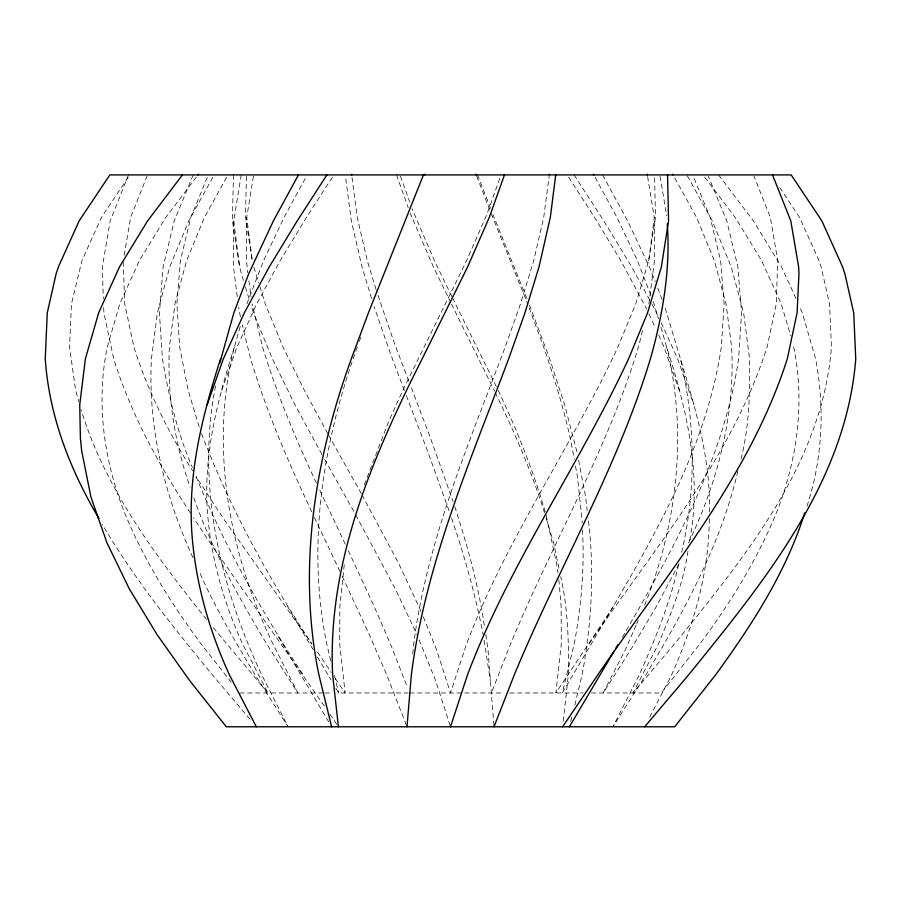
<?xml version="1.0" encoding="UTF-8"?>
<svg xmlns="http://www.w3.org/2000/svg" width="901" height="901" viewBox="0 0 901 901"><rect width="100%" height="100%" fill="white"/><g stroke="black" fill="none" stroke-linecap="round" stroke-linejoin="round"><path stroke-width="0.68" stroke-dasharray="4.5 3.38" d="M241.209 174.907L233.731 220.891L233.483 266.887L237.515 298.929M253.429 176.247L246.739 217.445L246.502 260.682L247.752 272.654M709.256 518.841C709.132 572.856 693.432 625.778 671.639 674.793L649.238 718.086M709.335 511.959C710.866 459.409 695.549 408.581 680.446 358.868L664.668 306.374M233.438 174.907L232.435 220.891L239.621 266.887L243.349 280.346M246.401 176.303L245.523 217.445L252.28 260.682L246.739 217.445M123.2 261.988L124.732 303.907L133.922 347.133C147.741 390.876 168.239 432.075 192.634 470.829M412.681 653.935L413.705 644.102C426.894 540.555 468.734 444.035 505.146 347.133L520.485 303.907L533.707 260.682L543.72 217.445L549.137 176.303M563.26 721.205L568.34 674.793C568.824 641.962 568.069 608.783 560.737 576.64M423.335 616.892L436.591 649.745L450.5 692.982L466.504 644.102C505.911 539.71 570.874 447.887 617.895 347.133L635.723 303.907L648.72 260.682L654.261 217.445L647.571 176.247M344.272 564.657L339.846 606.519L339.722 644.102L345.128 692.982L334.372 677.056M648.878 303.907L654.498 260.682L654.261 217.445M648.72 260.682L655.477 217.445L654.599 176.303M687.97 551.13C683.431 583.533 670.851 614.099 658.372 644.102L633.009 692.982L674.376 644.102C744.631 557.291 822.433 463.182 831.443 347.133L829.539 303.907L821.216 267.214L819.065 260.682L799.57 217.445L778.182 185.223M689.682 540.318C702.273 475.345 686.72 408.93 666.65 347.133L660.433 325.25M124.18 255.276L130.622 217.445L146.998 176.202M215.576 385.921C196.17 483.972 219.574 585.695 261.695 674.793L288.083 726.78L255.084 674.793C235.285 641.343 215.148 607.893 199.549 572.203M240.173 326.59L234.35 347.133C209.223 446.862 228.967 552.673 273.026 644.102L297.826 692.982L266.809 644.102C238.686 597.329 211.712 549.238 193.749 497.51M642.548 330.588L638.392 347.133C607.037 450.703 551.671 544.486 510.484 644.102L491.405 692.982M234.35 347.133C217.242 400.247 203.389 455.444 207.444 511.734C210.879 557.651 223.583 602.285 242.628 644.102L267.991 692.982L212.625 626.927M570.75 721.374L572.439 714.606M574.815 705.145L582.102 674.793C591.822 623.053 594.705 569.77 588.049 517.467M678.577 564.465C670.31 602.78 655.185 639.113 639.305 674.793L612.917 726.78M681.618 552.29C696.653 488.928 695.212 422.152 680.446 358.868M737.896 471.133C720.721 544.204 684.343 610.957 645.916 674.793L613.671 725.609M740.982 458.958C749.441 426.342 750.004 392.352 749.587 358.868L743.64 312.872L731.229 266.887L712.263 220.891L686.832 174.907M364.274 484.884L388.59 421.645L402.803 390.37L466.594 260.682L487.081 213.897L500.517 176.202M357.258 347.133C322.997 441.535 306.329 544.688 326.793 644.102L330.971 661.908M807.003 506.114C822.59 458.688 824.944 407.815 815.63 358.868L802.34 312.872L799.57 306.577M221.747 390.37L236.963 347.133L256.684 303.907L280.155 260.682L306.408 217.445L332.334 177.272M644.609 605.247C677.315 523.898 687.823 432.795 666.65 347.133M359.353 341.299L360.794 337.436M246.851 303.907L263.565 260.682L284.018 217.445L305.856 177.339M128.483 174.907L110.204 220.891L102.376 266.887L103.255 298.929M193.231 174.907L174.22 220.891L163.126 266.887L159.409 312.872L162.417 358.868C168.724 395.933 177.373 432.84 192.341 467.45M207.309 177.418L190.798 217.445L180.369 260.682L176.878 303.907L179.704 347.133L188.174 390.37L199.222 426.961M636.061 625.317L625.317 649.745L603.174 692.982L630.723 649.745L656.345 606.519L679.309 563.294M636.602 624.066L638.223 620.305M688.544 542.943C717.489 482.103 735.239 414.888 731.635 347.133L726.048 303.907L714.38 260.682L696.563 217.445L674.398 177.339M212.827 177.317L188.737 220.891L169.771 266.887L157.36 312.872L151.413 358.868C147.809 428.043 164.883 496.901 193.749 559.431M226.601 177.339L204.437 217.445L186.62 260.682L174.952 303.907L169.365 347.133C167.169 394.672 174.355 442.301 190.122 487.171M582.429 529.822C584.749 568.114 581.168 606.441 574.207 644.102L562.269 692.982L591.18 644.102C645.645 550.905 705.111 455.861 721.296 347.133L724.122 303.907L720.631 260.682L710.202 217.445L693.691 177.418M622.354 637.232L623.785 634.8C673.666 548.54 724.01 458.924 738.583 358.868L741.591 312.872L737.874 266.887L726.78 220.891L708.31 176.191M558.845 579.76L561.154 606.519L561.278 644.102L555.872 692.982L613.39 606.519M128.246 177.204L101.43 217.445L81.935 260.682L71.461 303.907L69.557 347.133L75.605 390.37L78.95 402.094M588.995 644.102C653.923 548.946 731.387 458.553 767.078 347.133L776.268 303.907L777.732 260.682L770.378 217.445L754.002 176.202M196.305 177.137L165.773 217.445L139.351 260.682L119.765 303.907L107.275 347.133C95.911 402.364 103.716 459.611 124.18 511.734C143.462 559.284 170.717 603.017 201.227 644.102L231.174 682.17M239.756 692.982L323.47 692.982M324.867 692.982L331.793 692.982M335.893 688.173L338.731 692.982L408.187 692.982M409.595 692.982L504.019 692.982M509.628 692.982L583.071 692.982M591.394 692.982L661.244 692.982L699.773 644.102C730.283 603.017 757.538 559.284 776.82 511.734C797.284 459.611 805.089 402.364 793.725 347.133L792.993 343.731M249.994 719.291L212.332 674.793C172.924 626.814 133.697 578.127 102.331 524.382M206.509 619.404C155.648 555.917 105.214 488.702 81.18 409.921M718.559 174.907L753.405 220.891L781.505 266.887L796.236 299.019M704.695 177.137L735.227 217.445L761.649 260.682L781.235 303.907L790.763 335.927M324.428 706.091L210.034 542.819L193.49 517.726M317.467 652.031L331.298 672.506M329.856 714.133L338.404 726.78M201.52 433.595C229.755 507.849 268.397 577.856 312.005 644.102L224.462 520.057L196.148 476.832M195.945 476.392C224.518 546.04 261.887 611.948 303.164 674.793M190.471 513.086C158.846 464.972 130.904 414.043 113.706 358.868L103.93 312.872L103.592 305.901M574.106 174.907L603.794 220.891L631.725 266.887L651.446 303.119M568.666 177.272L594.592 217.445L620.845 260.682L646.614 308.897M313.165 649.745L287.61 606.519M317.434 656.953L330.926 679.771M328.741 721.938L277.215 634.8M328.403 434.8L361.346 493.68M321.927 454.476L295.032 404.853L272.417 358.868L253.463 312.872L251.03 305.067M324.642 459.319L355.017 513.604M362.022 494.886L398.614 563.294L421.206 611.7M355.681 514.798L395.302 588.815L417.084 634.8M327.727 433.595L304.358 390.37L283.105 347.133L265.277 303.907L259.173 284.254M602.555 174.907L627.614 220.891L649.362 266.887L655.286 281.653M595.144 177.339L616.982 217.445L637.435 260.682L651.164 296.046M652.099 304.335L658.991 317.862M451.874 296.564L434.406 260.682L412.061 208.694M452.471 297.792L497.589 389.131M450.849 302.804L433.381 266.887L410.169 213.165M451.469 304.065L494.581 391.18M495.178 392.431C514.144 431.421 531.511 471.358 544.531 512.748M345.252 544.215L318.763 488.049M348.27 550.579L374.219 606.519L390.516 644.102L407.567 687.745M339.914 571.414L314.032 516.645M342.267 576.381L369.354 634.8L386.687 674.793L406.486 725.508M316.42 483.06L313.503 476.832C293.94 434.665 276.1 391.665 262.608 347.133L252.122 303.907M311.712 511.689C288.275 462.044 266.505 411.498 250.613 358.868L242.29 324.822M661.289 322.851L677.665 358.868L693.849 404.853M648.923 313.886L655.252 327.615M658.71 335.104L664.037 347.133L679.253 390.37M498.197 390.37C516.769 429.608 533.02 470.018 545.161 511.734M419.19 639.958L435.701 680.796L450.072 725.474M491.372 213.897L527.671 303.907M526.894 298.558L492.982 214.562M529.484 305.067L549.7 358.868L564.668 404.853L577.35 453.552M477.541 174.907L490.493 208.165M476.697 176.202L489.851 210.001M657.753 288.151L662.201 299.864M653.146 301.283L658.473 318.582M408.795 381.202L394.176 342.594L376.449 290.798M411.284 387.745L428.853 433.595L453.045 501.395M404.346 390.403L390.572 354.025L374.028 306.374M406.34 395.663L427.479 450.849L449.306 511.419M529.112 307.782L543.742 347.133C556.075 383.86 567.979 420.925 574.162 459.262M400.483 176.202L409.752 202.196M396.541 174.907L408.299 207.883M454.791 506.565C467.45 545.826 478.555 585.774 484.49 626.657M451.547 518.052C464.612 556.221 475.424 595.212 483.229 634.8M546.197 518.052L553.586 542.819L559.307 569.882M376.044 289.491L367.293 260.682L357.28 217.445L351.863 176.303M371.606 298.558L361.988 266.887L351.322 220.891L345.455 176.269M253.879 267.214L258.767 282.937M245.376 286.856L249.419 299.864M546.119 515.304L556.536 563.294L557.888 572.901M334.339 675.423L338.731 692.982M240.398 316.859L238.675 307.297M578.645 460.31L585.627 496.834L587.238 510.585M575.457 466.02L577.518 476.832L582.283 522.85M660.016 176.269L666.717 215.756M485.785 634.709L487.982 649.745L493.906 725.384M484.107 640.318L490.381 680.796M248.89 280.808L251.165 297.116M233.731 220.891L239.621 266.887"/><path stroke-width="1.35" d="M406.982 726.78L411.363 674.793C425.385 564.623 469.894 461.954 508.637 358.868L524.945 312.872L539.012 266.887L550.365 217.118L555.714 174.907M549.317 174.907L549.407 174.22M219.81 362.923L233.855 312.872L248.676 273.836L273.386 220.891L298.445 174.907M220.554 358.868C202.353 415.372 187.622 474.084 191.936 533.966C195.573 582.823 209.1 630.306 229.361 674.793L256.334 726.78M450.5 726.78L467.529 674.793C509.448 563.722 578.555 466.042 628.583 358.868L647.537 312.872L661.379 266.887L668.565 220.891L667.562 174.907M804.773 512.748C786.213 572.011 751.93 624.956 715.676 674.793L674.703 726.78L226.297 726.78L189.818 680.796L157.179 634.8L129.282 588.815L106.949 542.819L90.888 496.834L81.676 450.849L80.392 438.134L79.739 404.853L85.37 358.868L98.659 312.872L119.495 266.887L147.595 220.891L182.441 174.907M207.151 404.853L223.335 358.868L244.317 312.872L269.275 266.887L297.206 220.891L326.894 174.907M504.459 174.907L489.412 217.118L467.619 266.887L422.164 358.868C372.732 456.796 327.074 562.72 332.66 674.793L338.404 726.78M494.018 726.78L514.313 674.793C558.102 568.801 617.027 469.049 650.387 358.868L651.772 354.025C663.327 311.611 670.468 267.766 667.281 223.685M423.459 174.907L368.408 312.872L351.3 358.868C314.866 459.285 297.127 569.027 318.898 674.793L331.602 726.78M424.81 174.907L425.081 174.22M614.482 650.556L569.398 726.78M615.912 648.134L618.052 644.497M562.596 726.78L597.836 674.793C666.909 573.554 749.317 477.395 787.294 358.868L797.07 312.872L798.962 273.836L798.624 266.887L790.796 220.891L772.517 174.907M198.006 174.907L198.524 174.22M644.665 726.78L688.668 674.793C763.406 582.429 846.174 482.317 855.747 358.868L853.731 312.872L844.89 273.836L842.593 266.887L821.858 220.891L791.179 174.907L109.821 174.907L79.142 220.891L58.407 266.887L56.11 273.836L47.269 312.872L45.253 358.868C49.082 415.733 69.985 469.77 98.919 518.402M672.653 174.22L673.036 174.907M593.432 174.22L593.804 174.907M475.919 174.22L476.19 174.907M647.233 174.22L647.346 174.907M351.593 174.22L351.683 174.907"/></g></svg>
